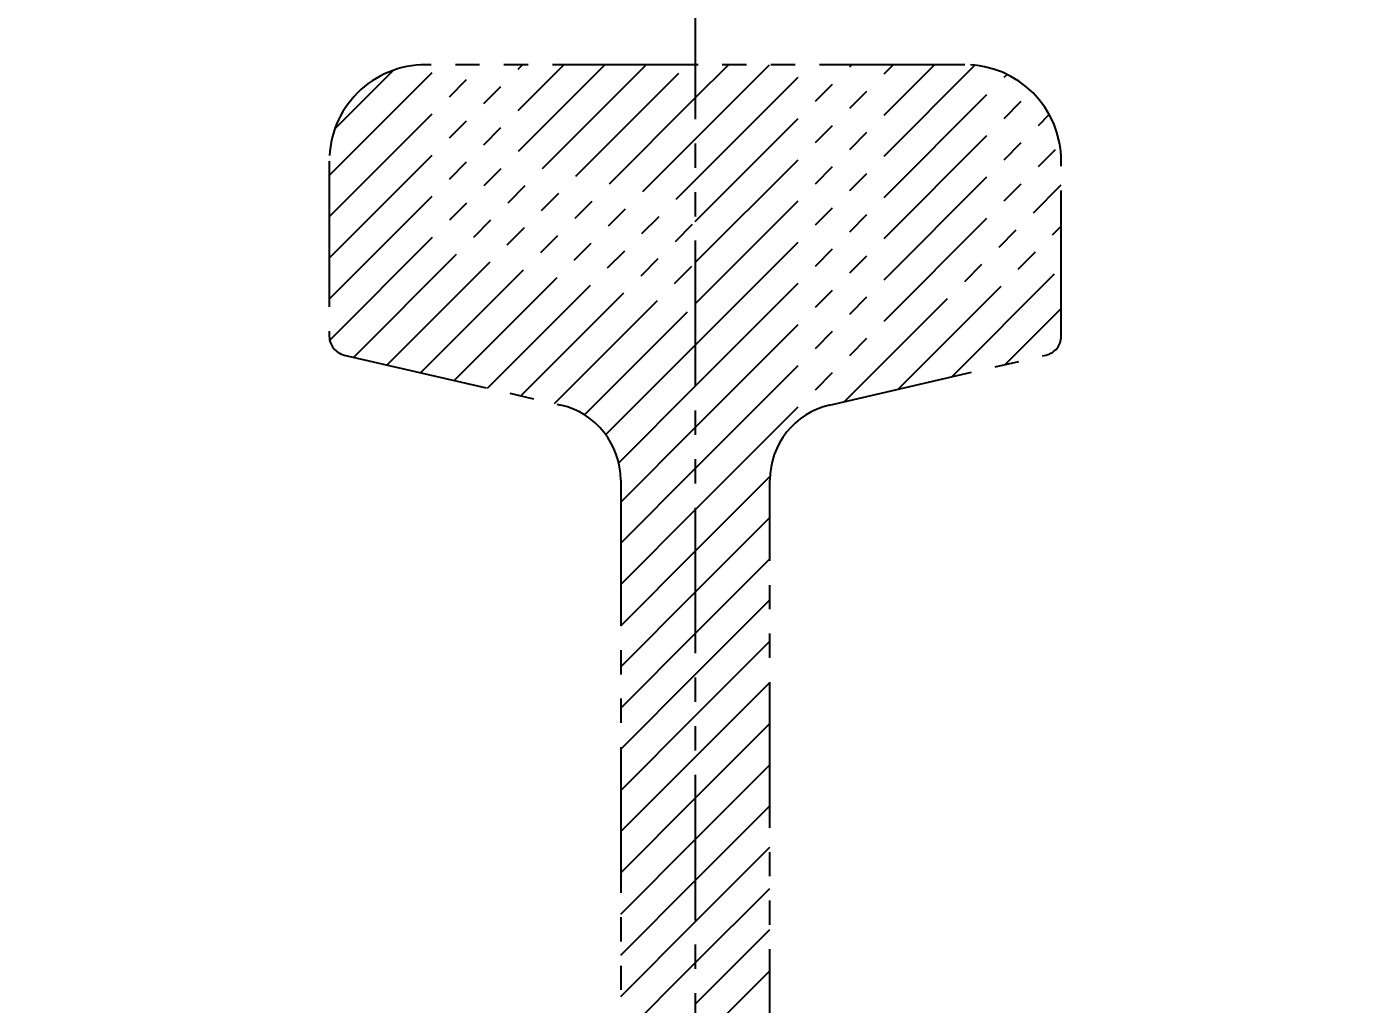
# Model space of a CAD drawing. Header units: millimetres. Extents: x -50460 to 50460, y -35640 to 35640.
# Drawn here: x 33166 to 33276.4, y 20542 to 20622.6 of the extents above; entities that cross this region are included whole.
import ezdxf

# ---------------------------------------------------------------- set-up
doc = ezdxf.new("R2010")
doc.units = ezdxf.units.MM
doc.linetypes.add('双点画线', pattern=[22, 12, -2, 2, -2, 2, -2])
doc.layers.get('0').update_dxf_attribs({"lineweight": 35})
for name, color, linetype, lineweight in [('7', 30, '双点画线', 18), ('EB0', 7, 'Continuous', 15), ('尺寸线层', 4, 'Continuous', 18)]:
    doc.layers.add(name, color=color, linetype=linetype, lineweight=lineweight)
doc.dimstyles.new('AM_DEMATIC$0', dxfattribs={"dimscale": 120, "dimtxt": 3, "dimasz": 1.5, "dimexe": 1, "dimexo": 0, "dimgap": 1, "dimtad": 1, "dimdsep": 46, "dimtxsty": 'Standard', "dimblk": '_CAXARROW', "dimcen": 0, "dimdle": 3, "dimclrd": 256, "dimclre": 256, "dimclrt": 2, "dimadec": 0, "dimazin": 2, "dimtfac": 0.7071067811865475, "dimtdec": 3, "dimtmove": 0, "dimatfit": 3, "dimfxl": 0, "dimfrac": 2, "dimtolj": 1, "dimlwd": 18, "dimarcsym": 0})

# ---------------------------------------------------------------- blocks, each defined once
blk = doc.blocks.new('*X591')
at = {"layer": '7', "linetype": '双点画线', "lineweight": 25}
for p, q in [((0, 162.5038301414352), (0, 34.88225860645252)), ((-30.16499999997905, 135.6789392393657), (-10.84393923950847, 154.9999999998945)), ((-30.16500000009546, 139.0730517889715), (-14.23805178923067, 154.9999999998363)), ((-30.16500000009546, 142.4671643385773), (-17.63216433872003, 155.0000000000109)), ((-30.16500000021188, 145.8612768881831), (-21.02627688844223, 154.9999999999527)), ((-30.13387221276935, 132.3159544768605), (-7.44982668972807, 154.9999999998945)), ((-28.15543911600253, 130.9002750238978), (-4.055714140180498, 154.9999999997199)), ((-25.3979443864082, 130.2636572038282), (-0.6616015904583037, 154.9999999997781)), ((22.22500000000582, 154.9999999999964), (-22.22500000000582, 154.9999999999964)), ((-5.820766091346741e-11, 135.2969262920778), (19.70307370781666, 155.0000000000109)), ((0, 138.6910388418582), (16.30896115826908, 155.0000000001273)), ((5.820766091346741e-11, 142.0851513916386), (12.91484860813944, 154.9999999997199)), ((5.820766091346741e-11, 145.4792639412444), (9.520736058650073, 154.9999999998945)), ((5.820766091346741e-11, 148.8733764909666), (6.126623509044293, 154.9999999999527)), ((1.164153218269348e-10, 152.267489040747), (2.73251095903106, 154.9999999996617)), ((-5.820766091346741e-11, 131.9028137423556), (23.05380254602642, 154.9566162884585)), ((-29.70936410306604, 149.7110253350693), (-24.87602533507743, 154.5443641030579)), ((5.820766091346741e-11, 128.5087011927499), (25.69359115944826, 154.2022923521581)), ((-5.820766091346741e-11, 125.1145886430277), (27.69788119304576, 152.8124698361498)), ((-22.64044965733774, 129.6270393832929), (-1.164153218269348e-10, 152.2674890405142)), ((3.492459654808044e-10, 121.7204760937129), (29.17639555598726, 150.8968716493691)), ((-19.8829549276852, 128.9904215632232), (-5.820766091346741e-11, 148.8733764908502)), ((0, 118.3263635436415), (30.05438442880404, 148.3807479724637)), ((-30.1649999999936, 147.0599999999977), (-30.1649999999936, 132.628961817627)), ((30.1649999999936, 132.628961817627), (30.1649999999936, 147.0599999999977)), ((-17.12546019820729, 128.3538037430371), (5.820766091346741e-11, 145.4792639412444)), ((12.30976098193787, 127.2420119758572), (30.16499999992084, 145.0972509938401)), ((-14.367965468904, 127.7171859226764), (-1.746229827404022e-10, 142.0851513914058)), ((16.72267501120223, 128.2608134554575), (30.16499999997905, 141.7031384442926)), ((-11.61047073925147, 127.0805681026068), (-1.164153218269348e-10, 138.6910388417418)), ((21.13558903994272, 129.279614934534), (30.16499999997905, 138.3090258945704)), ((-9.139878791058436, 126.1570475010994), (-1.164153218269348e-10, 135.2969262920196)), ((25.5485030693817, 130.2984164142508), (30.16499999997905, 134.9149133448482)), ((-7.379070307710208, 124.5237434347255), (-5.820766091346741e-11, 131.9028137423556)), ((-28.93267217640823, 131.079713414616), (-11.07156080492132, 126.9561509407904)), ((11.07156080492132, 126.9561509407904), (28.93267217640823, 131.079713414616)), ((-6.312483687419444, 122.196217505294), (5.820766091346741e-11, 128.5087011927499)), ((-6.150000000023283, 118.9645886431208), (-1.746229827404022e-10, 125.1145886429113)), ((-6.149999999965075, 115.5704760934568), (-2.91038304567337e-10, 121.7204760930726)), ((-6.149999999994179, 120.7689010294016), (-6.149999999994179, 70.13117869541384)), ((1.164153218269348e-10, 114.9322509940357), (6.158150430637761, 121.0904014245134)), ((6.149999999994179, 70.13117869541384), (6.149999999994179, 120.7689010294016)), ((-6.149999999965075, 112.1763635437346), (-2.91038304567337e-10, 118.3263635433505)), ((-5.820766091346741e-11, 111.5381384442553), (6.150000000197906, 117.6881384445696)), ((-6.149999999674037, 108.7822509942453), (-3.492459654808044e-10, 114.9322509935701)), ((2.91038304567337e-10, 108.1440258948824), (6.150000000081491, 114.2940258946728)), ((-6.150000000023283, 105.3881384443484), (-3.492459654808044e-10, 111.5381384439643)), ((-1.164153218269348e-10, 104.7499133447527), (6.149999999732245, 110.8999133446014)), ((-6.150000000023283, 101.9940258946262), (-4.074536263942719e-10, 108.1440258941839)), ((-5.820766091346741e-11, 101.3558007950887), (6.149999999615829, 107.5058007947628)), ((-6.150000000314321, 98.5999133445548), (-3.492459654808044e-10, 104.7499133445199)), ((2.91038304567337e-10, 97.96168824583219), (6.149999999965075, 104.111688245448)), ((-6.150000000314321, 95.20580079483261), (-1.164153218269348e-10, 101.3558007950305)), ((5.820766091346741e-11, 94.56757569587717), (6.150000000081491, 100.7175756958422)), ((-6.150000000081491, 91.81168824545966), (-1.164153218269348e-10, 97.96168824542474)), ((5.820766091346741e-11, 91.17346314615497), (6.150000000081491, 97.32346314617826)), ((-6.150000000023283, 88.41757569585388), (-5.820766091346741e-11, 94.56757569576075)), ((-5.820766091346741e-11, 87.77935059631636), (6.149999999965075, 93.92935059628144)), ((-6.150000000081491, 85.02346314607348), (5.820766091346741e-11, 91.17346314615497)), ((5.820766091346741e-11, 84.38523804671058), (6.150000000081491, 90.53523804667566)), ((-6.150000000081491, 81.62935059629308), (-5.820766091346741e-11, 87.77935059631636)), ((2.91038304567337e-10, 80.99112549727943), (6.150000000197906, 87.1411254972445)), ((-6.150000000023283, 78.2352380466873), (5.820766091346741e-11, 84.38523804671058)), ((5.820766091346741e-11, 77.5970129473244), (6.150000000081491, 83.74701294734768)), ((-6.150000000139698, 74.84112549679048), (5.820766091346741e-11, 80.9911254970466)), ((5.820766091346741e-11, 74.2029003976022), (6.150000000081491, 80.35290039762549))]:
    blk.add_line(p, q, dxfattribs=at)
for centre, radius, start, end in [((-22.22500000000582, 147.0599999999977), 7.939999999999998, 90, 180.0000000000002), ((22.22500000000582, 147.0599999999977), 7.940000000000001, 0, 90), ((-28.57499999999709, 132.628961817627), 1.590000000000032, 179.999999999999, 257.0000000000002), ((28.57499999999709, 132.628961817627), 1.59000000000007, 283.0000000001643, 1.638685783053335e-10), ((-12.5, 120.7689010294016), 6.349999999999994, 359.9999999999999, 77.00000000000027), ((12.5, 120.7689010294016), 6.349999999999979, 103.0000000002226, 180.0000000002226)]:
    blk.add_arc(centre, radius, start, end, dxfattribs=at)
blk = doc.blocks.new('*X590')
at = {"layer": 'EB0'}
blk.add_blockref('*X591', (0, 7.275957614183426e-12), dxfattribs=at)
blk = doc.blocks.new('*X647')
at = {"layer": '尺寸线层', "linetype": 'Continuous', "lineweight": 18}
for points in [[(31921.06310700121, 18578.15995013993), (32101.06310700121, 18555.65995013993), (32101.06310700121, 18600.65995013993)], [(33071.06310700115, 18578.15995013993), (32891.06310700115, 18555.65995013993), (32891.06310700115, 18600.65995013993)]]:
    blk.add_hatch(color=256, dxfattribs=at).paths.add_polyline_path(points, flags=0)
at = {"layer": '尺寸线层'}
for p, q in [((31921.06310700121, 21162.18193107477), (31921.06310700121, 18458.15995013993)), ((33071.06310700115, 20461.44460688288), (33071.06310700115, 18458.15995013993))]:
    blk.add_line(p, q, dxfattribs=at)
at = {"layer": '尺寸线层', "linetype": 'Continuous', "lineweight": 18}
blk.add_line((33071.06310700115, 18578.15995013993), (31921.06310700121, 18578.15995013993), dxfattribs=at)
at = {"layer": '尺寸线层', "color": 2, "insert": (32509.06310650119, 18878.15995013993), "char_height": 360.0000000000001, "width": 1880.000000000007, "attachment_point": 5, "line_spacing_factor": 1.37}
blk.add_mtext('1150', dxfattribs=at)
blk = doc.blocks.new('_CAXARROW')
blk.add_hatch(color=0).paths.add_polyline_path([(0, 0), (-1, 0.125), (-1, -0.125)], flags=0)
blk = doc.blocks.new('*X648')
at = {"layer": '尺寸线层', "linetype": 'Continuous', "lineweight": 18}
for points in [[(33071.06310700115, 18578.15995013993), (33251.06310700115, 18600.65995013993), (33251.06310700115, 18555.65995013993)], [(34221.06310700121, 18578.15995013993), (34041.06310700121, 18600.65995013993), (34041.06310700121, 18555.65995013993)]]:
    blk.add_hatch(color=256, dxfattribs=at).paths.add_polyline_path(points, flags=0)
at = {"layer": '尺寸线层'}
for p, q in [((34221.06310700121, 21162.18193107477), (34221.06310700121, 18458.15995013993)), ((33071.06310700115, 20461.44460688288), (33071.06310700115, 18458.15995013993))]:
    blk.add_line(p, q, dxfattribs=at)
at = {"layer": '尺寸线层', "linetype": 'Continuous', "lineweight": 18}
blk.add_line((33071.06310700115, 18578.15995013993), (34221.06310700121, 18578.15995013993), dxfattribs=at)
at = {"layer": '尺寸线层', "color": 2, "insert": (33627.33097766828, 18878.15995013993), "char_height": 360.0000000000001, "width": 1880, "attachment_point": 5, "line_spacing_factor": 1.37}
blk.add_mtext('1150', dxfattribs=at)
blk = doc.blocks.new('*X649')
at = {"layer": '尺寸线层', "linetype": 'Continuous', "lineweight": 18}
for points in [[(32446.06310700117, 19488.91433521855), (32626.06310700117, 19511.41433521855), (32626.06310700117, 19466.41433521855)], [(33696.06310700117, 19488.91433521855), (33516.06310700117, 19511.41433521855), (33516.06310700117, 19466.41433521855)]]:
    blk.add_hatch(color=256, dxfattribs=at).paths.add_polyline_path(points, flags=0)
at = {"layer": '尺寸线层'}
for p, q in [((32446.06310700117, 21939.44460688287), (32446.06310700117, 19368.91433521855)), ((33696.06310700117, 21939.44460688287), (33696.06310700117, 19368.91433521855))]:
    blk.add_line(p, q, dxfattribs=at)
at = {"layer": '尺寸线层', "linetype": 'Continuous', "lineweight": 18}
blk.add_line((32446.06310700117, 19488.91433521855), (33696.06310700117, 19488.91433521855), dxfattribs=at)
at = {"layer": '尺寸线层', "color": 2, "insert": (33084.06310750116, 19788.91433521858), "char_height": 360.0000000000001, "width": 1880, "attachment_point": 5, "line_spacing_factor": 1.37}
blk.add_mtext('1250', dxfattribs=at)

msp = doc.modelspace()

# ---------------------------------------------------------------- block references
at = {"layer": '尺寸线层'}
msp.add_blockref('*X590', (33221.06310700115, 20464.44460688288), dxfattribs=at)

# ---------------------------------------------------------------- dimensions: what is measured, and where the dimension line sits
for base, p1, p2, picture, middle in [((33696.06310700117, 19488.91433521855), (32446.06310700117, 21939.44460688287), (33696.06310700117, 21939.44460688287), '*X649', (33071.06310700117, 19488.91433521855)), ((31921.06310700121, 18578.15995013993), (33071.06310700115, 20461.44460688288), (31921.06310700121, 21162.18193107477), '*X647', (32496.06310700118, 18578.15995013993))]:
    dim = msp.add_linear_dim(base=base, p1=p1, p2=p2, dimstyle='AM_DEMATIC$0', override={"dimsah": 1, "dimtfill": 1, "dimtzin": 8}, dxfattribs=at)
    dim.commit()
    dim.dimension.update_dxf_attribs({"geometry": picture, "text_midpoint": middle})
dim = msp.add_linear_dim(base=(34221.06310700121, 18578.15995013993), p1=(33071.06310700115, 20461.44460688288), p2=(34221.06310700121, 21162.18193107477), dimstyle='AM_DEMATIC$0', override={"dimsah": 1, "dimtfill": 1, "dimtzin": 8}, dxfattribs=at)
dim.commit()
dim.dimension.update_dxf_attribs({"geometry": '*X648', "text_midpoint": (33614.33097766828, 18578.15995013993), "dimtype": 160})

doc.saveas('drawing.dxf')
